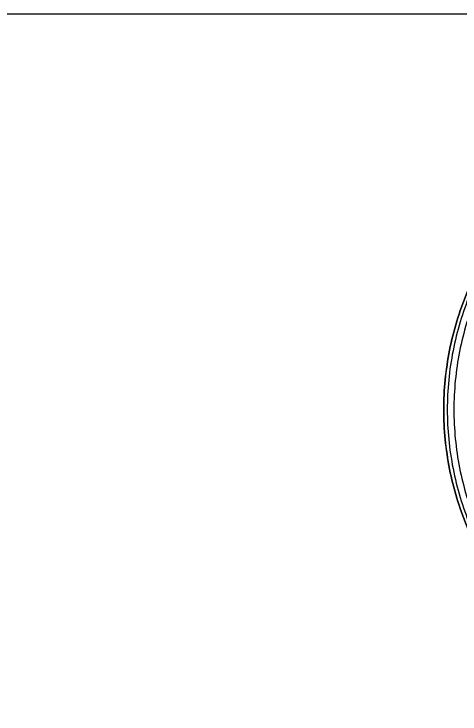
# Model space of a CAD drawing. Header units: millimetres. Extents: x 18456 to 179493, y -203649 to 469211.
# Drawn here: x 104751.3 to 104897.9, y 46721.1 to 46951.1 of the extents above; entities that cross this region are included whole.
import ezdxf

# ---------------------------------------------------------------- set-up
doc = ezdxf.new("R2010")
doc.units = ezdxf.units.MM
doc.layers.add('X-평면도(기본형)$0$FUR', color=6, linetype='Continuous', true_color=0xff00ff)
doc.layers.add('X-평면도(기본형)$0$TIL', color=5, linetype='Continuous', true_color=0x0000ff)

# ---------------------------------------------------------------- blocks, each defined once
blk = doc.blocks.new('X-평면도(기본형)$0$A$C5C7666B6')
at = {"layer": 'X-평면도(기본형)$0$FUR'}
for points, knots in [([(505.15, 223.36), (508.34, 223.36), (514.74, 223.04), (524.23, 221.63), (533.54, 219.29), (545.58, 214.96), (559.75, 207.36), (572.16, 197.13), (580.74, 187.62), (586.46, 179.89), (591.39, 171.62), (596.86, 160.02), (601.52, 144.59), (603.41, 125.36), (601.52, 106.12), (596.86, 90.69), (591.39, 79.09), (586.46, 70.82), (580.74, 63.09), (572.16, 53.58), (559.75, 43.35), (545.58, 35.75), (533.54, 31.43), (524.23, 29.08), (514.74, 27.67), (508.34, 27.36), (505.15, 27.36)], [0, 0, 0, 0, 9.580832, 19.162183, 28.745044, 38.329867, 57.48439, 76.652099, 86.252876, 95.857169, 105.464774, 115.075358, 134.280568, 153.491226, 172.701884, 191.907094, 201.517678, 211.125283, 220.729576, 230.330353, 249.498062, 268.652585, 278.237408, 287.820269, 297.40162, 306.982452, 306.982452, 306.982452, 306.982452]), ([(506.49, 225.36), (509.75, 225.36), (516.27, 225.03), (525.96, 223.59), (535.46, 221.2), (547.74, 216.79), (562.2, 209.03), (574.87, 198.6), (583.63, 188.89), (589.46, 181), (594.5, 172.57), (600.07, 160.73), (604.83, 144.98), (606.76, 125.36), (604.83, 105.73), (600.07, 89.98), (594.5, 78.14), (589.46, 69.71), (583.63, 61.82), (574.87, 52.12), (562.2, 41.68), (547.74, 33.92), (535.46, 29.51), (525.96, 27.12), (516.27, 25.68), (509.75, 25.36), (506.49, 25.36)], [0, 0, 0, 0, 9.777476, 19.555448, 29.334905, 39.116282, 58.663277, 78.223194, 88.020203, 97.820659, 107.62436, 117.430982, 137.027654, 156.629669, 176.231683, 195.828356, 205.634977, 215.438678, 225.239134, 235.036144, 254.59606, 274.143055, 283.924432, 293.703889, 303.481861, 313.259337, 313.259337, 313.259337, 313.259337]), ([(506.49, 25.36), (509.75, 25.36), (516.27, 25.68), (525.96, 27.12), (535.46, 29.51), (547.74, 33.92), (562.2, 41.67), (574.86, 52.11), (583.62, 61.82), (589.45, 69.71), (594.49, 78.14), (600.07, 89.98), (604.83, 105.73), (606.75, 125.36), (604.83, 144.99), (600.07, 160.73), (594.49, 172.57), (589.45, 181), (583.62, 188.9), (574.86, 198.6), (562.2, 209.04), (547.74, 216.79), (535.46, 221.2), (525.96, 223.59), (516.27, 225.03), (509.75, 225.36), (506.49, 225.36)], [0, 0, 0, 0, 9.776364, 19.553252, 29.331682, 39.112113, 58.657544, 78.216431, 88.013141, 97.81344, 107.617118, 117.423837, 137.020988, 156.6237, 176.226412, 195.823564, 205.630282, 215.43396, 225.234259, 235.030969, 254.589856, 274.135287, 283.915718, 293.694148, 303.471036, 313.2474, 313.2474, 313.2474, 313.2474]), ([(506.49, 225.35), (509.72, 225.31), (516.19, 224.92), (525.79, 223.38), (535.2, 220.92), (547.35, 216.43), (561.64, 208.62), (574.14, 198.17), (582.78, 188.5), (588.53, 180.63), (593.49, 172.25), (598.99, 160.48), (603.68, 144.84), (605.58, 125.36), (603.68, 105.87), (598.99, 90.23), (593.49, 78.47), (588.53, 70.08), (582.78, 62.21), (574.14, 52.54), (561.64, 42.09), (547.35, 34.28), (535.2, 29.79), (525.79, 27.33), (516.19, 25.79), (509.72, 25.4), (506.49, 25.36)], [0, 0, 0, 0, 9.704044, 19.408413, 29.114376, 38.822375, 58.223461, 77.637883, 87.362023, 97.089691, 106.820675, 116.55464, 136.006656, 155.464112, 174.921567, 194.373583, 204.107549, 213.838533, 223.566201, 233.29034, 252.704763, 272.105849, 281.813848, 291.519811, 301.22418, 310.928224, 310.928224, 310.928224, 310.928224])]:
    blk.add_open_spline(points, degree=3, knots=knots, dxfattribs=at)

msp = doc.modelspace()

# ---------------------------------------------------------------- linework, layer by layer
at = {"layer": 'X-평면도(기본형)$0$TIL'}
msp.add_line((103298.63, 46951.08), (105398.63, 46951.08), dxfattribs=at)

# ---------------------------------------------------------------- block references
at = {"layer": 'X-평면도(기본형)$0$FUR', "xscale": -1}
msp.add_blockref('X-평면도(기본형)$0$A$C5C7666B6', (105498.63, 46695.72), dxfattribs=at)

doc.saveas('drawing.dxf')
